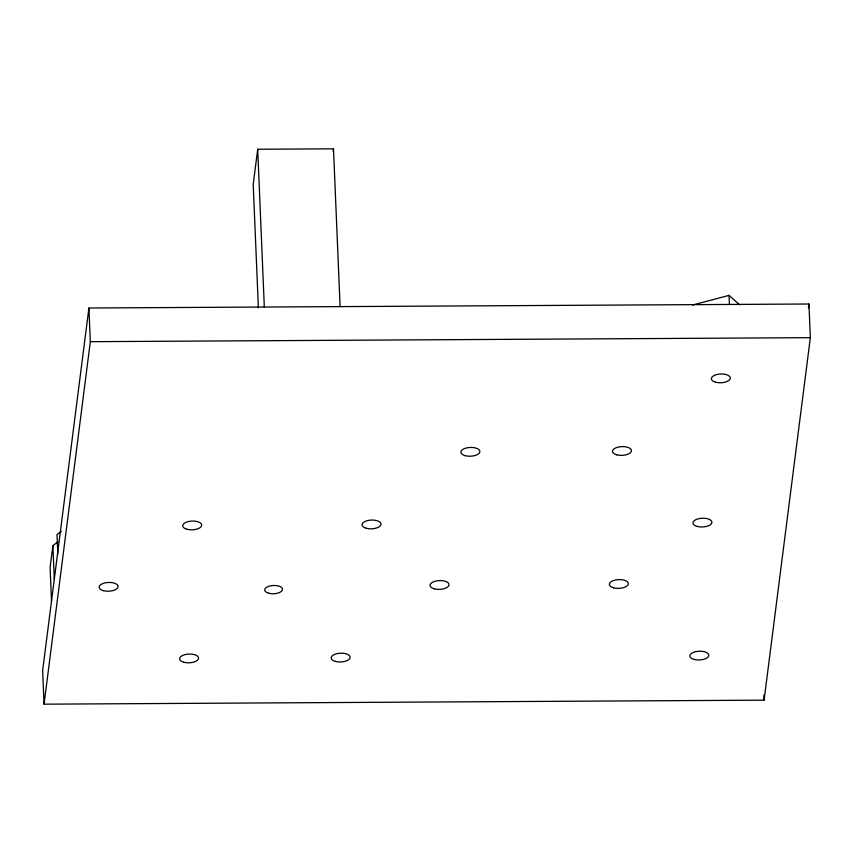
<?xml version="1.0" encoding="UTF-8"?>
<svg xmlns="http://www.w3.org/2000/svg" width="853" height="853" viewBox="0 0 853 853"><rect width="100%" height="100%" fill="white"/><g stroke="black" fill="none" stroke-linecap="round" stroke-linejoin="round"><path stroke-width="1.28" d="M57.897 541.911L52.886 545.6L50.103 567.416L51.511 601.077M88.915 308.008L42.65 670.501L44.057 704.173L764.085 700.164L810.35 337.671L808.943 304.009L88.915 308.008L90.322 341.68L44.057 704.173M340.102 306.558L333.491 148.827L257.702 149.254L253.202 184.44L258.374 307.709M333.16 151.439L333.491 148.827M808.431 307.965L808.943 304.009M61.288 531.451L57.002 534.607L57.812 554.024M692.476 305.043L729.038 295.373L739.722 304.884M90.322 341.68L810.35 337.671M763.872 694.982L764.085 700.164M729.038 295.373L729.411 304.436M257.702 149.254L264.313 306.984M52.886 545.6L54.293 579.272M694.107 659.433A9.5 4.382 -2.4 0 0 708.8 655.541A9.5 4.382 -2.4 0 0 695.078 651.809A9.5 4.382 -2.4 0 0 694.107 659.433M613.648 587.824A9.5 4.382 -2.4 0 0 628.341 583.932A9.5 4.382 -2.4 0 0 614.618 580.2A9.5 4.382 -2.4 0 0 613.648 587.824M697.221 526.44A9.5 4.382 -2.4 0 0 711.914 522.548A9.5 4.382 -2.4 0 0 698.191 518.816A9.5 4.382 -2.4 0 0 697.221 526.44M434.316 588.815A9.5 4.382 -2.4 0 0 449.019 584.923A9.5 4.382 -2.4 0 0 435.297 581.192A9.5 4.382 -2.4 0 0 434.316 588.815M335.453 661.427A9.5 4.382 -2.4 0 0 350.146 657.535A9.5 4.382 -2.4 0 0 336.423 653.803A9.5 4.382 -2.4 0 0 335.453 661.427M183.864 662.269A9.5 4.382 -2.4 0 0 198.568 658.377A9.5 4.382 -2.4 0 0 184.845 654.656A9.5 4.382 -2.4 0 0 183.864 662.269M103.405 590.66A9.5 4.382 -2.4 0 0 118.109 586.768A9.5 4.382 -2.4 0 0 104.386 583.036A9.5 4.382 -2.4 0 0 103.405 590.66M186.978 529.276A9.5 4.382 -2.4 0 0 201.681 525.395A9.5 4.382 -2.4 0 0 187.948 521.663A9.5 4.382 -2.4 0 0 186.978 529.276M366.31 528.284A9.5 4.382 -2.4 0 0 381.003 524.392A9.5 4.382 -2.4 0 0 367.28 520.661A9.5 4.382 -2.4 0 0 366.31 528.284M616.762 454.83A9.5 4.382 -2.4 0 0 631.455 450.938A9.5 4.382 -2.4 0 0 617.732 447.207A9.5 4.382 -2.4 0 0 616.762 454.83M465.173 455.673A9.5 4.382 -2.4 0 0 479.866 451.781A9.5 4.382 -2.4 0 0 466.143 448.049A9.5 4.382 -2.4 0 0 465.173 455.673M715.624 382.219A9.5 4.382 -2.4 0 0 730.317 378.327A9.5 4.382 -2.4 0 0 716.595 374.595A9.5 4.382 -2.4 0 0 715.624 382.219M268.706 593.23A8.925 4.126 -2.4 0 0 282.514 589.572A8.925 4.126 -2.4 0 0 269.612 586.064A8.925 4.126 -2.4 0 0 268.706 593.23"/></g></svg>
